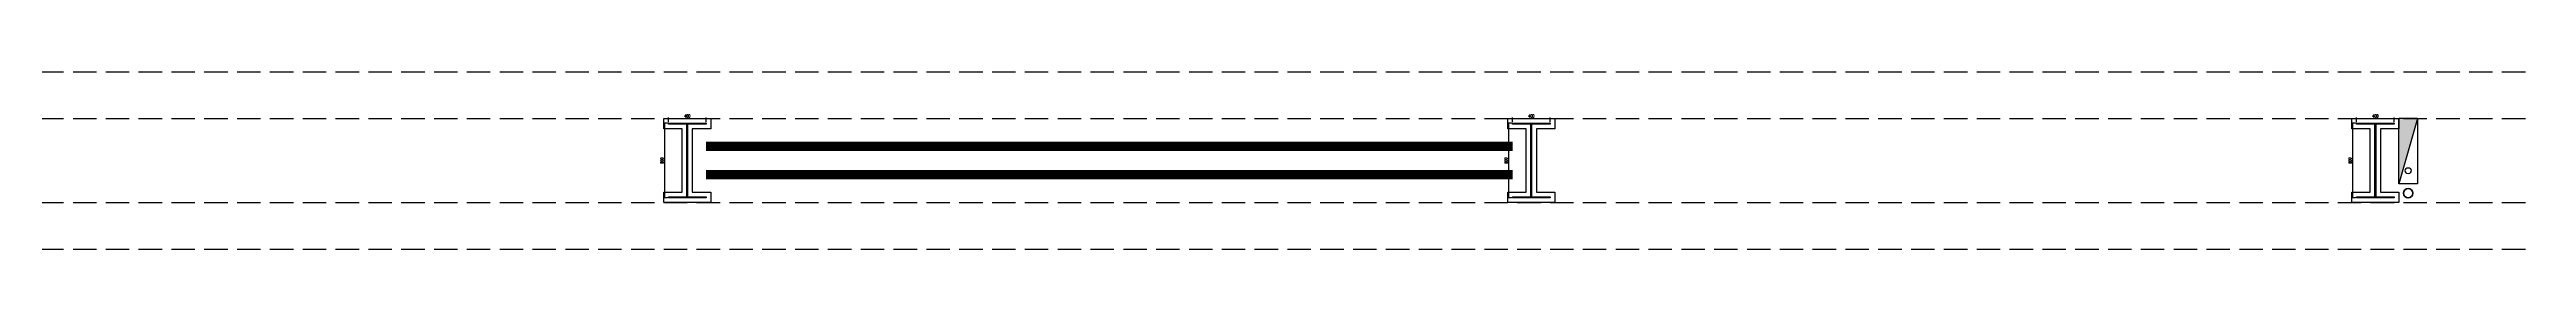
# Model space of a CAD drawing. Extents: x -474411 to 577939, y 0 to 1014176.
# Drawn here: x -252654 to -226243, y 601820 to 603720 of the extents above; entities that cross this region are included whole.
import ezdxf

# ---------------------------------------------------------------- set-up
doc = ezdxf.new("R2010")
doc.units = 0
doc.header["$LTSCALE"] = 1000
doc.header["$MEASUREMENT"] = 0
doc.linetypes.add('CENTER', pattern=[2, 1.25, -0.25, 0.25, -0.25])
doc.linetypes.add('DASH', pattern=[0.35, 0.25, -0.1])
doc.layers.get('Defpoints').update_dxf_attribs({"color": 210})
for name, color, linetype in [('A-AXIS-DP', 126, 'Continuous'), ('A-HATCH-2', 251, 'Continuous'), ('A-WINDOW', 140, 'Continuous'), ('AS-COLN', 6, 'Continuous'), ('SB_ZF消火栓', 10, 'Continuous')]:
    doc.layers.add(name, color=color, linetype=linetype)
doc.layers.add('LG-ZF消防', color=1, linetype='Continuous', lineweight=60)
doc.layers.add('柱间支撑', color=6, linetype='CENTER', lineweight=0)
doc.styles.add('_TCH_DIM_T3', font='SIMPLEX', dxfattribs={"width": 0.705882, "bigfont": 'GBCBIG'})
doc.dimstyles.new('_TCH_ARCH&&10', dxfattribs={"dimtxt": 29.75, "dimasz": 10, "dimexe": 10, "dimexo": 10, "dimgap": 12.625, "dimtad": 1, "dimdec": 0, "dimzin": 0, "dimdsep": 46, "dimtxsty": '_TCH_DIM_T3', "dimblk": 'ARCHTICK', "dimcen": 0.09, "dimclrt": 7, "dimazin": 2, "dimtfac": 1, "dimtdec": 0, "dimtix": 1, "dimtmove": 2, "dimatfit": 3, "dimfxl": 0, "dimtolj": 1, "dimtzin": 0, "dimarcsym": 0})

# ---------------------------------------------------------------- blocks, each defined once
blk = doc.blocks.new('4324324')
at = {"layer": 'A-HATCH-2', "linetype": 'DASH'}
for p, q in [((-294754, 603720), (-128854, 603720)), ((-294754, 603220), (-128854, 603220)), ((-294754, 602320), (-128854, 602320)), ((-294754, 601820), (-128854, 601820))]:
    blk.add_line(p, q, dxfattribs=at)
blk = doc.blocks.new('_ArchTick')
at = {"color": 0, "linetype": 'ByBlock', "const_width": 0.4}
blk.add_lwpolyline([(-0.5, -0.5), (0.5, 0.5)], dxfattribs=at)
blk = doc.blocks.new('*D1193')
at = {"layer": 'A-AXIS-DP', "color": 0, "lineweight": -2}
for p, q in [((-228054, 603180), (-228054, 603229)), ((-228054, 603219), (-227654, 603219)), ((-227654, 603180), (-227654, 603229))]:
    blk.add_line(p, q, dxfattribs=at)
at = {"layer": 'Defpoints', "color": 0}
for p in [(-228054, 603170), (-227654, 603219), (-227654, 603170)]:
    blk.add_point(p, dxfattribs=at)
at = {"layer": 'A-AXIS-DP', "color": 0, "lineweight": -2, "xscale": 10, "yscale": 10, "zscale": 10, "rotation": 180}
blk.add_blockref('_ArchTick', (-228054, 603219), dxfattribs=at)
at = {"layer": 'A-AXIS-DP', "color": 0, "lineweight": -2, "xscale": 10, "yscale": 10, "zscale": 10}
blk.add_blockref('_ArchTick', (-227654, 603219), dxfattribs=at)
at = {"layer": 'A-AXIS-DP', "color": 7, "insert": (-227854, 603246), "char_height": 29.8, "attachment_point": 5, "style": '_TCH_DIM_T3'}
blk.add_mtext('\\A1;400', dxfattribs=at)
blk = doc.blocks.new('*D1194')
at = {"layer": 'A-AXIS-DP', "color": 0, "lineweight": -2}
for p, q in [((-228064, 603170), (-228105, 603170)), ((-228095, 602370), (-228095, 603170)), ((-228064, 602370), (-228105, 602370))]:
    blk.add_line(p, q, dxfattribs=at)
at = {"layer": 'Defpoints', "color": 0}
for p in [(-228095, 603170), (-228054, 603170), (-228054, 602370)]:
    blk.add_point(p, dxfattribs=at)
at = {"layer": 'A-AXIS-DP', "color": 0, "lineweight": -2, "xscale": 10, "yscale": 10, "zscale": 10}
for p, rotation in [((-228095, 603170), 90), ((-228095, 602370), 270)]:
    blk.add_blockref('_ArchTick', p, dxfattribs=dict(at, rotation=rotation))
at = {"layer": 'A-AXIS-DP', "color": 7, "insert": (-228123, 602770), "char_height": 29.8, "attachment_point": 5, "rotation": 90, "style": '_TCH_DIM_T3'}
blk.add_mtext('\\A1;800', dxfattribs=at)
blk = doc.blocks.new('*D1195')
at = {"layer": 'A-AXIS-DP', "color": 0, "lineweight": -2}
for p, q in [((-237054, 603180), (-237054, 603229)), ((-237054, 603219), (-236654, 603219)), ((-236654, 603180), (-236654, 603229))]:
    blk.add_line(p, q, dxfattribs=at)
at = {"layer": 'Defpoints', "color": 0}
for p in [(-237054, 603170), (-236654, 603219), (-236654, 603170)]:
    blk.add_point(p, dxfattribs=at)
at = {"layer": 'A-AXIS-DP', "color": 0, "lineweight": -2, "xscale": 10, "yscale": 10, "zscale": 10, "rotation": 180}
blk.add_blockref('_ArchTick', (-237054, 603219), dxfattribs=at)
at = {"layer": 'A-AXIS-DP', "color": 0, "lineweight": -2, "xscale": 10, "yscale": 10, "zscale": 10}
blk.add_blockref('_ArchTick', (-236654, 603219), dxfattribs=at)
at = {"layer": 'A-AXIS-DP', "color": 7, "insert": (-236854, 603246), "char_height": 29.8, "attachment_point": 5, "style": '_TCH_DIM_T3'}
blk.add_mtext('\\A1;400', dxfattribs=at)
blk = doc.blocks.new('*D1196')
at = {"layer": 'A-AXIS-DP', "color": 0, "lineweight": -2}
for p, q in [((-237064, 603170), (-237105, 603170)), ((-237095, 602370), (-237095, 603170)), ((-237064, 602370), (-237105, 602370))]:
    blk.add_line(p, q, dxfattribs=at)
at = {"layer": 'Defpoints', "color": 0}
for p in [(-237095, 603170), (-237054, 603170), (-237054, 602370)]:
    blk.add_point(p, dxfattribs=at)
at = {"layer": 'A-AXIS-DP', "color": 0, "lineweight": -2, "xscale": 10, "yscale": 10, "zscale": 10}
for p, rotation in [((-237095, 603170), 90), ((-237095, 602370), 270)]:
    blk.add_blockref('_ArchTick', p, dxfattribs=dict(at, rotation=rotation))
at = {"layer": 'A-AXIS-DP', "color": 7, "insert": (-237123, 602770), "char_height": 29.8, "attachment_point": 5, "rotation": 90, "style": '_TCH_DIM_T3'}
blk.add_mtext('\\A1;800', dxfattribs=at)
blk = doc.blocks.new('*D1197')
at = {"layer": 'A-AXIS-DP', "color": 0, "lineweight": -2}
for p, q in [((-246054, 603180), (-246054, 603229)), ((-246054, 603219), (-245654, 603219)), ((-245654, 603180), (-245654, 603229))]:
    blk.add_line(p, q, dxfattribs=at)
at = {"layer": 'Defpoints', "color": 0}
for p in [(-246054, 603170), (-245654, 603219), (-245654, 603170)]:
    blk.add_point(p, dxfattribs=at)
at = {"layer": 'A-AXIS-DP', "color": 0, "lineweight": -2, "xscale": 10, "yscale": 10, "zscale": 10, "rotation": 180}
blk.add_blockref('_ArchTick', (-246054, 603219), dxfattribs=at)
at = {"layer": 'A-AXIS-DP', "color": 0, "lineweight": -2, "xscale": 10, "yscale": 10, "zscale": 10}
blk.add_blockref('_ArchTick', (-245654, 603219), dxfattribs=at)
at = {"layer": 'A-AXIS-DP', "color": 7, "insert": (-245854, 603246), "char_height": 29.8, "attachment_point": 5, "style": '_TCH_DIM_T3'}
blk.add_mtext('\\A1;400', dxfattribs=at)
blk = doc.blocks.new('*D1198')
at = {"layer": 'A-AXIS-DP', "color": 0, "lineweight": -2}
for p, q in [((-246064, 603170), (-246105, 603170)), ((-246095, 602370), (-246095, 603170)), ((-246064, 602370), (-246105, 602370))]:
    blk.add_line(p, q, dxfattribs=at)
at = {"layer": 'Defpoints', "color": 0}
for p in [(-246095, 603170), (-246054, 603170), (-246054, 602370)]:
    blk.add_point(p, dxfattribs=at)
at = {"layer": 'A-AXIS-DP', "color": 0, "lineweight": -2, "xscale": 10, "yscale": 10, "zscale": 10}
for p, rotation in [((-246095, 603170), 90), ((-246095, 602370), 270)]:
    blk.add_blockref('_ArchTick', p, dxfattribs=dict(at, rotation=rotation))
at = {"layer": 'A-AXIS-DP', "color": 7, "insert": (-246123, 602770), "char_height": 29.8, "attachment_point": 5, "rotation": 90, "style": '_TCH_DIM_T3'}
blk.add_mtext('\\A1;800', dxfattribs=at)
blk = doc.blocks.new('234243242332')
at = {"layer": 'SB_ZF消火栓'}
blk.add_hatch(color=8, dxfattribs=at).paths.add_polyline_path([(-227604, 602520), (-227604, 603220), (-227404, 603220)])
at = {"layer": 'LG-ZF消防', "color": 8}
blk.add_circle((-227504, 602420), 50, dxfattribs=at)
at = {"layer": 'SB_ZF消火栓', "color": 8}
for p, q in [((-227604, 602520), (-227604, 603220)), ((-227404, 603220), (-227604, 603220)), ((-227404, 603220), (-227604, 602520)), ((-227404, 603220), (-227404, 602520)), ((-227404, 602520), (-227604, 602520))]:
    blk.add_line(p, q, dxfattribs=at)
blk.add_circle((-227504, 602660), 32.5, dxfattribs=at)
blk = doc.blocks.new('42343')
at = {"layer": 'A-HATCH-2', "color": 8}
for points in [[(-246104.2, 603220), (-245604.2, 603220), (-245604.2, 603108), (-245800.2, 603108), (-245800.2, 602432), (-245604.2, 602432), (-245604.2, 602320), (-246104.2, 602320), (-246104.2, 602432), (-245908.2, 602432), (-245908.2, 603108), (-246104.2, 603108)], [(-237104.2, 603220), (-236604.2, 603220), (-236604.2, 603108), (-236800.2, 603108), (-236800.2, 602432), (-236604.2, 602432), (-236604.2, 602320), (-237104.2, 602320), (-237104.2, 602432), (-236908.2, 602432), (-236908.2, 603108), (-237104.2, 603108)], [(-228104.2, 603220), (-227604.2, 603220), (-227604.2, 603108), (-227800.2, 603108), (-227800.2, 602432), (-227604.2, 602432), (-227604.2, 602320), (-228104.2, 602320), (-228104.2, 602432), (-227908.2, 602432), (-227908.2, 603108), (-228104.2, 603108)]]:
    blk.add_lwpolyline(points, close=True, dxfattribs=at)
at = {"layer": 'AS-COLN', "color": 8}
for points in [[(-246054.2, 603170), (-245654.2, 603170), (-245654.2, 603158), (-245850.2, 603158), (-245850.2, 602382), (-245654.2, 602382), (-245654.2, 602370), (-246054.2, 602370), (-246054.2, 602382), (-245858.2, 602382), (-245858.2, 603158), (-246054.2, 603158)], [(-237054.2, 603170), (-236654.2, 603170), (-236654.2, 603158), (-236850.2, 603158), (-236850.2, 602382), (-236654.2, 602382), (-236654.2, 602370), (-237054.2, 602370), (-237054.2, 602382), (-236858.2, 602382), (-236858.2, 603158), (-237054.2, 603158)], [(-228054.2, 603170), (-227654.2, 603170), (-227654.2, 603158), (-227850.2, 603158), (-227850.2, 602382), (-227654.2, 602382), (-227654.2, 602370), (-228054.2, 602370), (-228054.2, 602382), (-227858.2, 602382), (-227858.2, 603158), (-228054.2, 603158)]]:
    blk.add_lwpolyline(points, close=True, dxfattribs=at)
at = {"layer": 'A-AXIS-DP', "color": 8}
for p1, p2, distance, picture, middle in [((-246054.2, 603170), (-245654.2, 603170), 48.8, '*D1197', (-245854.2, 603246.2)), ((-237054.2, 603170), (-236654.2, 603170), 48.8, '*D1195', (-236854.2, 603246.2)), ((-228054.2, 603170), (-227654.2, 603170), 48.8, '*D1193', (-227854.2, 603246.2)), ((-246054.2, 602370), (-246054.2, 603170), 41.3, '*D1198', (-246122.9, 602770)), ((-237054.2, 602370), (-237054.2, 603170), 41.3, '*D1196', (-237122.9, 602770)), ((-228054.2, 602370), (-228054.2, 603170), 41.3, '*D1194', (-228122.9, 602770))]:
    dim = blk.add_aligned_dim(p1=p1, p2=p2, distance=distance, dimstyle='_TCH_ARCH&&10', dxfattribs=at)
    dim.commit()
    dim.dimension.update_dxf_attribs({"geometry": picture, "text_midpoint": middle})

msp = doc.modelspace()

# ---------------------------------------------------------------- linework, layer by layer
at = {"layer": '柱间支撑', "color": 8, "const_width": 100}
for points in [[(-237054.2, 602920), (-245654.2, 602920)], [(-237054.2, 602620), (-245654.2, 602620)]]:
    msp.add_lwpolyline(points, dxfattribs=at)

# ---------------------------------------------------------------- block references
at = {"layer": 'A-WINDOW', "color": 8}
for name in ['42343', '4324324']:
    msp.add_blockref(name, (0, 0), dxfattribs=at)
at = {"layer": 'SB_ZF消火栓', "color": 8, "linetype": 'Continuous'}
msp.add_blockref('234243242332', (0, 0), dxfattribs=at)

doc.saveas('drawing.dxf')
